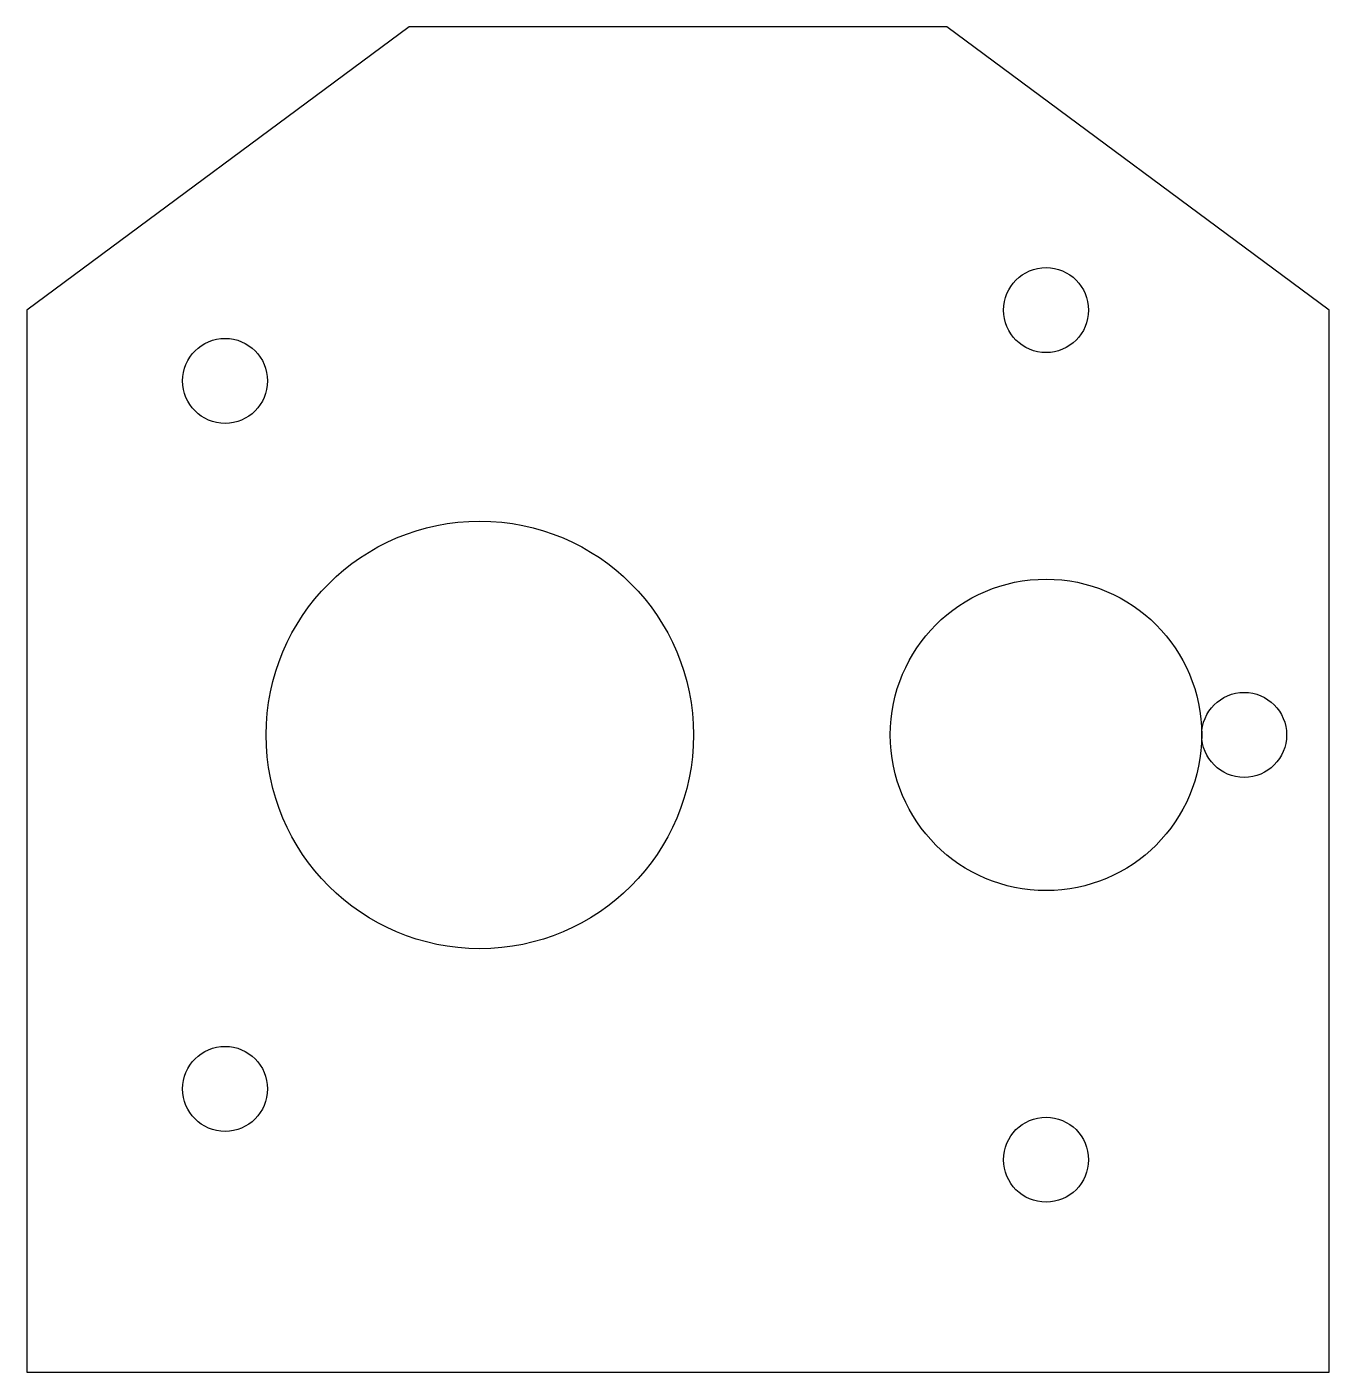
# Model space of a CAD drawing. Header units: millimetres. Extents: x 0 to 92, y 0 to 95.
import ezdxf

# ---------------------------------------------------------------- set-up
doc = ezdxf.new("R2010")
doc.units = ezdxf.units.MM

msp = doc.modelspace()

# ---------------------------------------------------------------- linework, layer by layer
at = {"layer": '608RS_FLANGED_BEARING_22MM_BORE'}
msp.add_circle((72, 45), 11, dxfattribs=at)
at = {"layer": 'CARBON_30MM_INNER_COLUMN_CLAMP'}
msp.add_circle((32, 45), 15.1, dxfattribs=at)
at = {"layer": 'DETENT_0DEG_SEATED_PERCH'}
msp.add_circle((72, 75), 3, dxfattribs=at)
at = {"layer": 'DETENT_180DEG_OPEN_WALK_IN'}
msp.add_circle((72, 15), 3, dxfattribs=at)
at = {"layer": 'DETENT_90DEG_KNEE_SCOOTER_MODE'}
msp.add_circle((86, 45), 3, dxfattribs=at)
at = {"layer": 'M6_CLAMP_BOLT_1'}
msp.add_circle((14, 20), 3, dxfattribs=at)
at = {"layer": 'M6_CLAMP_BOLT_2'}
msp.add_circle((14, 70), 3, dxfattribs=at)
at = {"layer": 'OUTER_PROFILE'}
for p, q in [((27, 95), (0, 75)), ((65, 95), (27, 95)), ((92, 75), (65, 95)), ((0, 75), (0, 0)), ((92, 0), (92, 75)), ((0, 0), (92, 0))]:
    msp.add_line(p, q, dxfattribs=at)

doc.saveas('drawing.dxf')
